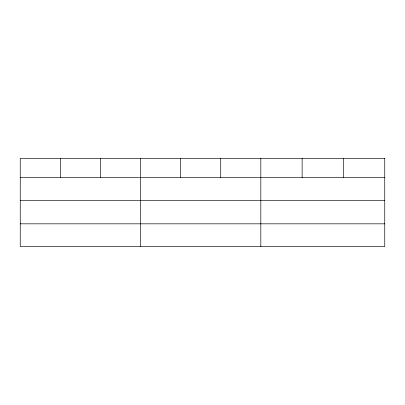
<?xml version="1.0" encoding="UTF-8"?>
<svg xmlns="http://www.w3.org/2000/svg" width="405" height="405" viewBox="0 0 405 405"><rect width="100%" height="100%" fill="white"/><g stroke="black" fill="none" stroke-linecap="round" stroke-linejoin="round"><path stroke-width="0.61" d="M20.25 177.633L384.75 177.633M20.25 200.384L384.75 200.384M20.25 223.823L384.75 223.823M343.44 158.426L343.44 177.633M302.13 158.426L302.13 177.633M260.82 158.426L260.82 246.574M220.725 158.426L220.725 177.633M180.63 158.426L180.63 177.633M140.535 158.426L140.535 246.574M100.44 158.426L100.44 177.633M60.345 158.426L60.345 177.633M384.75 158.426L20.25 158.426L20.25 246.574L384.75 246.574L384.75 158.426"/></g></svg>
